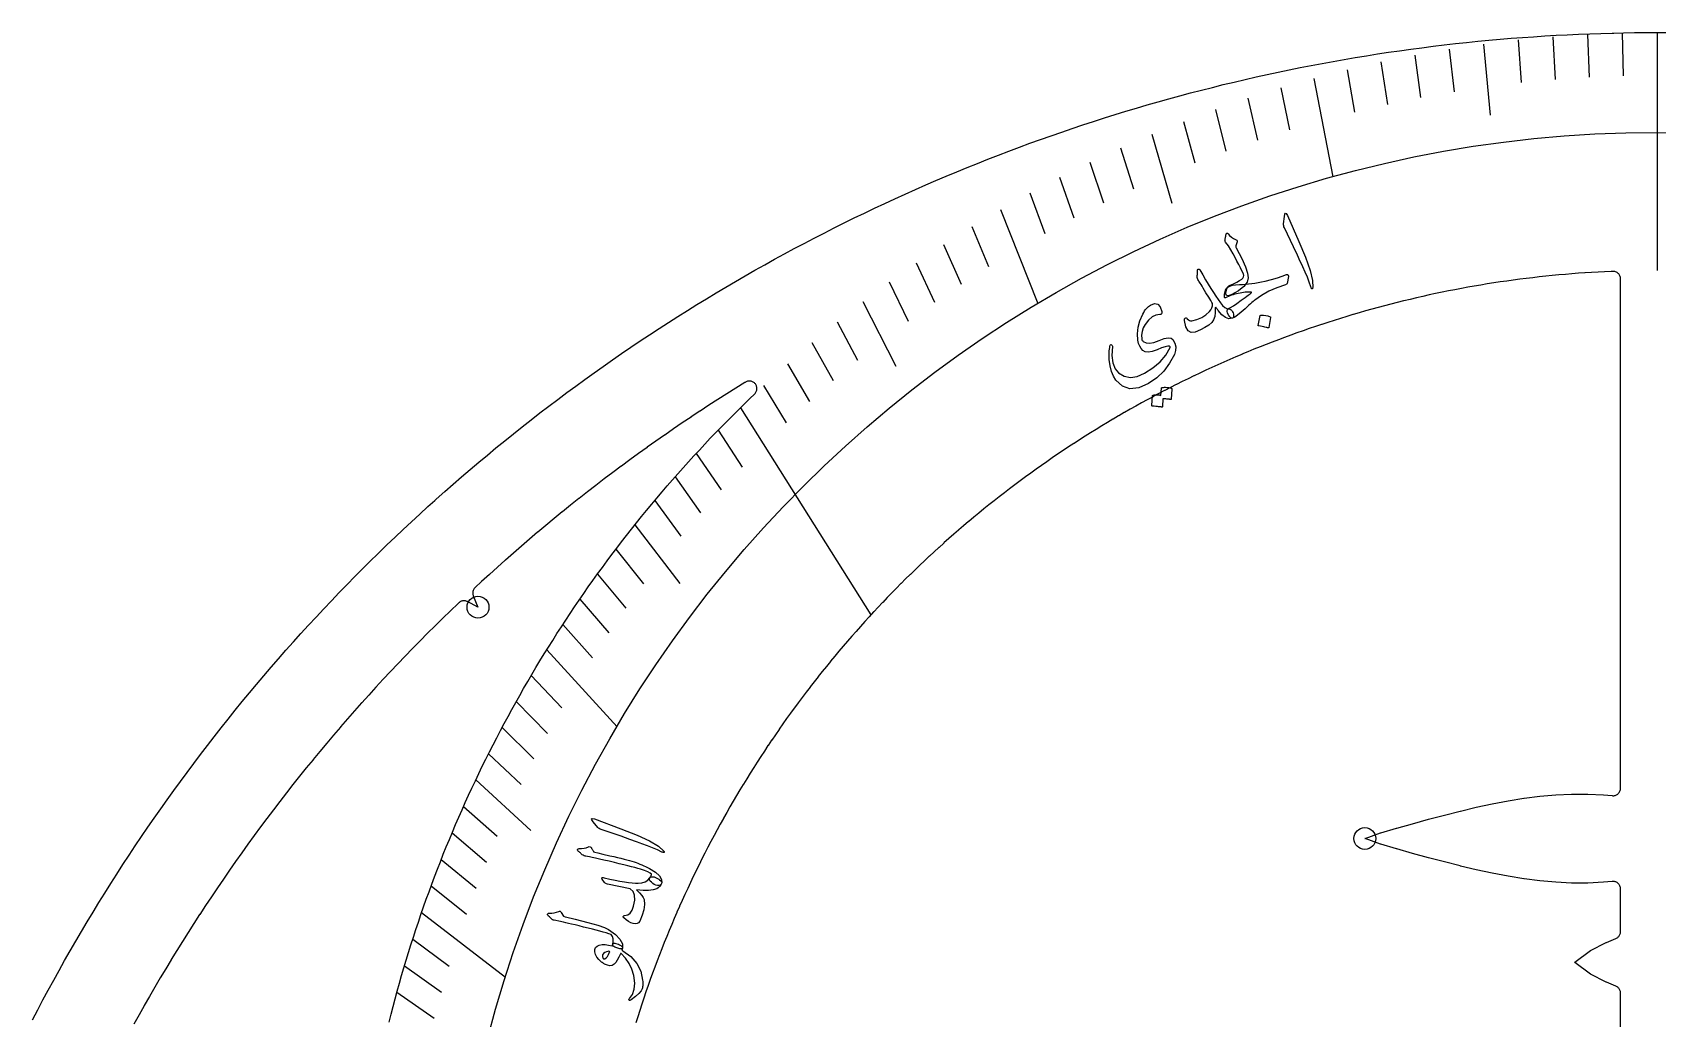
# Model space of a CAD drawing. Header units: millimetres. Extents: x -61 to 61, y -61 to 61.
# Drawn here: x -53.9 to 0, y 28 to 60.8 of the extents above; entities that cross this region are included whole.
import ezdxf

# ---------------------------------------------------------------- set-up
doc = ezdxf.new("R2010")
doc.units = ezdxf.units.MM
for name, color, linetype in [('CUT_INNER', 6, 'Continuous'), ('CUT_OUTER', 1, 'Continuous'), ('ENGRAVE', 7, 'Continuous'), ('ENGRAVE_FINE', 8, 'Continuous'), ('TEXT', 5, 'Continuous')]:
    doc.layers.add(name, color=color, linetype=linetype)

msp = doc.modelspace()

# ---------------------------------------------------------------- linework, layer by layer
at = {"layer": 'CUT_INNER'}
for points in [[(-1.215, 16.7282), (-1.215, 28.8649), (-1.2162, 28.8894), (-1.2198, 28.9136), (-1.2258, 28.9375), (-1.234, 28.9606), (-1.2445, 28.9827), (-1.2572, 29.0038), (-1.2718, 29.0235), (-1.2883, 29.0417), (-1.3065, 29.0582), (-1.3262, 29.0728), (-1.3472, 29.0854), (-1.3694, 29.0959), (-1.6774, 29.2233), (-1.6861, 29.2273), (-2.2054, 29.4909), (-2.21, 29.4935), (-2.2143, 29.4964), (-2.7334, 29.8806), (-2.7379, 29.8843), (-2.7334, 29.8879), (-2.2143, 30.2722), (-2.21, 30.2751), (-2.2054, 30.2776), (-1.6861, 30.5412), (-1.6774, 30.5453), (-1.3694, 30.6727), (-1.3472, 30.6832), (-1.3262, 30.6958), (-1.3065, 30.7104), (-1.2883, 30.7269), (-1.2718, 30.745), (-1.2572, 30.7648), (-1.2445, 30.7858), (-1.234, 30.808), (-1.2258, 30.8311), (-1.2198, 30.8549), (-1.2162, 30.8792), (-1.215, 30.9037), (-1.215, 32.3227), (-1.2162, 32.3472), (-1.2198, 32.3715), (-1.2258, 32.3954), (-1.2341, 32.4185), (-1.2446, 32.4407), (-1.2573, 32.4618), (-1.2719, 32.4815), (-1.2884, 32.4997), (-1.3067, 32.5161), (-1.3264, 32.5308), (-1.3475, 32.5434), (-1.3697, 32.5538), (-1.3929, 32.5621), (-1.4167, 32.568), (-1.441, 32.5715), (-1.4656, 32.5727), (-1.4901, 32.5714), (-1.7745, 32.5427), (-1.781, 32.5422), (-2.3029, 32.5168), (-2.3091, 32.5167), (-2.8314, 32.5171), (-2.8372, 32.5172), (-3.3599, 32.5417), (-3.3652, 32.5421), (-3.8884, 32.5887), (-3.8932, 32.5893), (-4.417, 32.6561), (-4.4211, 32.6567), (-4.9456, 32.7415), (-4.9491, 32.7421), (-5.4741, 32.8426), (-5.4771, 32.8432), (-6.0027, 32.9569), (-6.005, 32.9575), (-6.5312, 33.0821), (-6.533, 33.0826), (-7.0597, 33.2159), (-7.0611, 33.2162), (-7.5876, 33.3558), (-8.1161, 33.5006), (-8.6445, 33.6493), (-8.6458, 33.6497), (-9.1698, 33.8032), (-9.1769, 33.8056), (-9.6957, 33.992), (-9.7008, 33.9941), (-9.6957, 33.9963), (-9.1769, 34.1827), (-9.1698, 34.185), (-8.6458, 34.3386), (-8.6445, 34.3389), (-8.1177, 34.4872), (-7.5896, 34.6319), (-7.0611, 34.7721), (-7.0597, 34.7724), (-6.533, 34.9057), (-6.5312, 34.9061), (-6.005, 35.0308), (-6.0027, 35.0313), (-5.4771, 35.1451), (-5.4741, 35.1457), (-4.9491, 35.2462), (-4.9456, 35.2468), (-4.4211, 35.3316), (-4.417, 35.3322), (-3.8932, 35.399), (-3.8884, 35.3995), (-3.3652, 35.4462), (-3.3599, 35.4466), (-2.8372, 35.4711), (-2.8314, 35.4712), (-2.3091, 35.4716), (-2.3029, 35.4715), (-1.781, 35.4461), (-1.7745, 35.4456), (-1.4901, 35.4169), (-1.4656, 35.4156), (-1.441, 35.4167), (-1.4167, 35.4203), (-1.3929, 35.4262), (-1.3697, 35.4345), (-1.3475, 35.4449), (-1.3264, 35.4575), (-1.3067, 35.4721), (-1.2884, 35.4886), (-1.2719, 35.5068), (-1.2573, 35.5265), (-1.2446, 35.5476), (-1.2341, 35.5698), (-1.2258, 35.5929), (-1.2198, 35.6168), (-1.2162, 35.6411), (-1.215, 35.6656), (-1.215, 52.5719), (-1.2163, 52.597), (-1.22, 52.6219), (-1.2263, 52.6463), (-1.235, 52.6699), (-1.246, 52.6925), (-1.2592, 52.7139), (-1.2745, 52.7339), (-1.2918, 52.7522), (-1.3108, 52.7687), (-1.3313, 52.7832), (-1.3532, 52.7955), (-1.3763, 52.8056), (-1.4002, 52.8134), (-1.4248, 52.8187), (-1.4498, 52.8215), (-1.475, 52.8217), (-1.5232, 52.8198), (-1.5248, 52.8197), (-1.7408, 52.8098), (-1.7423, 52.8097), (-1.9583, 52.7984), (-1.9598, 52.7983), (-2.1757, 52.7858), (-2.1772, 52.7857), (-2.393, 52.7717), (-2.3945, 52.7716), (-2.6102, 52.7564), (-2.6118, 52.7563), (-2.8274, 52.7397), (-2.8289, 52.7396), (-3.0444, 52.7217), (-3.046, 52.7216), (-3.2613, 52.7023), (-3.2629, 52.7022), (-3.4781, 52.6817), (-3.4797, 52.6815), (-3.6948, 52.6597), (-3.6963, 52.6595), (-3.9113, 52.6363), (-3.9129, 52.6362), (-4.1277, 52.6117), (-4.1292, 52.6115), (-4.3439, 52.5857), (-4.3455, 52.5855), (-4.56, 52.5584), (-4.5615, 52.5582), (-4.7759, 52.5297), (-4.7774, 52.5295), (-4.9916, 52.4997), (-4.9931, 52.4995), (-5.2071, 52.4685), (-5.2086, 52.4682), (-5.4224, 52.4358), (-5.424, 52.4356), (-5.6376, 52.4019), (-5.6391, 52.4017), (-5.8525, 52.3667), (-5.854, 52.3664), (-6.0672, 52.3301), (-6.0687, 52.3298), (-6.2816, 52.2922), (-6.2831, 52.2919), (-6.4958, 52.253), (-6.4974, 52.2527), (-6.7098, 52.2125), (-6.7113, 52.2122), (-6.9235, 52.1707), (-6.9251, 52.1704), (-7.137, 52.1275), (-7.1385, 52.1272), (-7.3502, 52.0831), (-7.3517, 52.0828), (-7.5631, 52.0373), (-7.5646, 52.037), (-7.7758, 51.9903), (-7.7773, 51.9899), (-7.9881, 51.9419), (-7.9896, 51.9416), (-8.2002, 51.8922), (-8.2016, 51.8919), (-8.4119, 51.8413), (-8.4134, 51.8409), (-8.6233, 51.789), (-8.6248, 51.7886), (-8.8344, 51.7354), (-8.8359, 51.7351), (-9.0452, 51.6806), (-9.0466, 51.6802), (-9.2556, 51.6244), (-9.2571, 51.624), (-9.4656, 51.567), (-9.4671, 51.5666), (-9.6754, 51.5083), (-9.6768, 51.5079), (-9.8847, 51.4483), (-9.8862, 51.4479), (-10.0937, 51.387), (-10.0952, 51.3866), (-10.3023, 51.3244), (-10.3037, 51.324), (-10.5105, 51.2606), (-10.512, 51.2601), (-10.7183, 51.1954), (-10.7198, 51.195), (-10.9257, 51.129), (-10.9272, 51.1286), (-11.1327, 51.0614), (-11.1342, 51.0609), (-11.3393, 50.9924), (-11.3407, 50.9919), (-11.5454, 50.9222), (-11.5469, 50.9217), (-11.7512, 50.8507), (-11.7526, 50.8502), (-11.9564, 50.778), (-11.9579, 50.7775), (-12.1613, 50.704), (-12.1627, 50.7035), (-12.3656, 50.6288), (-12.3671, 50.6282), (-12.5695, 50.5523), (-12.571, 50.5517), (-12.773, 50.4745), (-12.7744, 50.4739), (-12.9759, 50.3955), (-12.9773, 50.3949), (-13.1784, 50.3153), (-13.1798, 50.3147), (-13.3803, 50.2338), (-13.3818, 50.2332), (-13.5818, 50.1511), (-13.5832, 50.1505), (-13.7827, 50.0671), (-13.7842, 50.0665), (-13.9832, 49.9819), (-13.9846, 49.9813), (-14.1831, 49.8955), (-14.1845, 49.8949), (-14.3824, 49.8079), (-14.3838, 49.8073), (-14.5813, 49.719), (-14.5827, 49.7184), (-14.7796, 49.6289), (-14.7809, 49.6283), (-14.9773, 49.5376), (-14.9787, 49.537), (-15.1744, 49.4451), (-15.1758, 49.4445), (-15.371, 49.3514), (-15.3724, 49.3508), (-15.567, 49.2565), (-15.5684, 49.2558), (-15.7625, 49.1604), (-15.7638, 49.1597), (-15.9573, 49.0631), (-15.9586, 49.0624), (-16.1515, 48.9646), (-16.1529, 48.9639), (-16.3451, 48.8649), (-16.3465, 48.8642), (-16.5381, 48.764), (-16.5395, 48.7633), (-16.7305, 48.6619), (-16.7319, 48.6612), (-16.9223, 48.5587), (-16.9236, 48.5579), (-17.1134, 48.4542), (-17.1147, 48.4535), (-17.3039, 48.3487), (-17.3052, 48.3479), (-17.4937, 48.2419), (-17.495, 48.2411), (-17.6828, 48.134), (-17.6842, 48.1332), (-17.8713, 48.0249), (-17.8726, 48.0241), (-18.0591, 47.9147), (-18.0605, 47.9139), (-18.2463, 47.8033), (-18.2476, 47.8025), (-18.4327, 47.6908), (-18.4341, 47.69), (-18.6185, 47.5771), (-18.6198, 47.5763), (-18.8036, 47.4623), (-18.8049, 47.4615), (-18.9879, 47.3463), (-18.9892, 47.3455), (-19.1716, 47.2293), (-19.1728, 47.2284), (-19.3545, 47.1111), (-19.3558, 47.1102), (-19.5367, 46.9917), (-19.5379, 46.9909), (-19.7181, 46.8713), (-19.7194, 46.8705), (-19.8988, 46.7498), (-19.9001, 46.7489), (-20.0788, 46.6271), (-20.08, 46.6262), (-20.258, 46.5034), (-20.2592, 46.5025), (-20.4364, 46.3785), (-20.4377, 46.3776), (-20.6141, 46.2526), (-20.6153, 46.2517), (-20.791, 46.1255), (-20.7922, 46.1246), (-20.9671, 45.9974), (-20.9683, 45.9965), (-21.1424, 45.8682), (-21.1437, 45.8673), (-21.3169, 45.738), (-21.3182, 45.7371), (-21.4907, 45.6066), (-21.4919, 45.6057), (-21.6636, 45.4742), (-21.6648, 45.4733), (-21.8357, 45.3408), (-21.8369, 45.3398), (-22.007, 45.2063), (-22.0082, 45.2053), (-22.1774, 45.0707), (-22.1786, 45.0698), (-22.347, 44.9341), (-22.3482, 44.9332), (-22.5158, 44.7965), (-22.517, 44.7955), (-22.6837, 44.6578), (-22.6849, 44.6568), (-22.8508, 44.5181), (-22.852, 44.5171), (-23.017, 44.3774), (-23.0182, 44.3764), (-23.1824, 44.2357), (-23.1835, 44.2347), (-23.3468, 44.0929), (-23.348, 44.0919), (-23.5104, 43.9492), (-23.5116, 43.9481), (-23.6731, 43.8044), (-23.6743, 43.8034), (-23.8349, 43.6586), (-23.8361, 43.6576), (-23.9959, 43.5119), (-23.997, 43.5109), (-24.1559, 43.3642), (-24.157, 43.3631), (-24.315, 43.2155), (-24.3161, 43.2144), (-24.4732, 43.0658), (-24.4743, 43.0647), (-24.6304, 42.9151), (-24.6315, 42.9141), (-24.7868, 42.7635), (-24.7879, 42.7625), (-24.9422, 42.611), (-24.9433, 42.6099), (-25.0967, 42.4574), (-25.0977, 42.4564), (-25.2502, 42.303), (-25.2513, 42.3019), (-25.4028, 42.1476), (-25.4038, 42.1465), (-25.5544, 41.9912), (-25.5554, 41.9901), (-25.705, 41.834), (-25.7061, 41.8329), (-25.8547, 41.6758), (-25.8558, 41.6747), (-26.0034, 41.5167), (-26.0045, 41.5156), (-26.1512, 41.3567), (-26.1522, 41.3556), (-26.2979, 41.1958), (-26.2989, 41.1946), (-26.4437, 41.034), (-26.4447, 41.0328), (-26.5884, 40.8713), (-26.5895, 40.8701), (-26.7322, 40.7077), (-26.7332, 40.7065), (-26.875, 40.5432), (-26.876, 40.5421), (-27.0167, 40.3779), (-27.0177, 40.3767), (-27.1574, 40.2117), (-27.1584, 40.2105), (-27.2971, 40.0446), (-27.2981, 40.0434), (-27.4358, 39.8767), (-27.4368, 39.8755), (-27.5735, 39.7079), (-27.5744, 39.7067), (-27.7101, 39.5383), (-27.711, 39.5371), (-27.8456, 39.3679), (-27.8466, 39.3667), (-27.9801, 39.1966), (-27.9811, 39.1954), (-28.1136, 39.0245), (-28.1145, 39.0233), (-28.246, 38.8516), (-28.2469, 38.8504), (-28.3774, 38.6779), (-28.3783, 38.6766), (-28.5076, 38.5034), (-28.5085, 38.5021), (-28.6368, 38.328), (-28.6377, 38.3268), (-28.7649, 38.1519), (-28.7658, 38.1507), (-28.892, 37.975), (-28.8929, 37.9738), (-29.0179, 37.7974), (-29.0188, 37.7961), (-29.1428, 37.6189), (-29.1437, 37.6177), (-29.2665, 37.4397), (-29.2674, 37.4385), (-29.3892, 37.2598), (-29.3901, 37.2585), (-29.5108, 37.0791), (-29.5116, 37.0778), (-29.6312, 36.8976), (-29.632, 36.8964), (-29.7505, 36.7155), (-29.7514, 36.7142), (-29.8687, 36.5325), (-29.8696, 36.5313), (-29.9858, 36.3489), (-29.9866, 36.3476), (-30.1018, 36.1646), (-30.1026, 36.1633), (-30.2166, 35.9795), (-30.2174, 35.9782), (-30.3303, 35.7938), (-30.3311, 35.7924), (-30.4428, 35.6073), (-30.4436, 35.606), (-30.5542, 35.4202), (-30.555, 35.4188), (-30.6644, 35.2323), (-30.6652, 35.231), (-30.7735, 35.0439), (-30.7743, 35.0425), (-30.8814, 34.8547), (-30.8822, 34.8534), (-30.9882, 34.6649), (-30.989, 34.6635), (-31.0938, 34.4744), (-31.0945, 34.4731), (-31.1982, 34.2833), (-31.199, 34.282), (-31.3015, 34.0916), (-31.3022, 34.0902), (-31.4036, 33.8992), (-31.4043, 33.8978), (-31.5045, 33.7062), (-31.5052, 33.7048), (-31.6042, 33.5126), (-31.6049, 33.5112), (-31.7027, 33.3183), (-31.7034, 33.317), (-31.8, 33.1235), (-31.8007, 33.1221), (-31.8961, 32.9281), (-31.8968, 32.9267), (-31.9911, 32.7321), (-31.9917, 32.7307), (-32.0848, 32.5355), (-32.0854, 32.5341), (-32.1773, 32.3384), (-32.1779, 32.337), (-32.2686, 32.1406), (-32.2692, 32.1393), (-32.3587, 31.9424), (-32.3593, 31.941), (-32.4476, 31.7435), (-32.4482, 31.7421), (-32.5352, 31.5442), (-32.5358, 31.5428), (-32.6216, 31.3443), (-32.6222, 31.3429), (-32.7068, 31.1439), (-32.7074, 31.1424), (-32.7908, 30.9429), (-32.7914, 30.9415), (-32.8735, 30.7415), (-32.8741, 30.74), (-32.955, 30.5395), (-32.9556, 30.5381), (-33.0352, 30.337), (-33.0358, 30.3356), (-33.1143, 30.1341), (-33.1148, 30.1327), (-33.192, 29.9307), (-33.1926, 29.9292), (-33.2685, 29.7268), (-33.2691, 29.7253), (-33.3438, 29.5224), (-33.3443, 29.521), (-33.4178, 29.3176), (-33.4183, 29.3161), (-33.4905, 29.1123), (-33.491, 29.1109), (-33.562, 28.9066), (-33.5625, 28.9051), (-33.6322, 28.7004), (-33.6327, 28.699), (-33.7012, 28.4939), (-33.7017, 28.4924), (-33.7689, 28.2869), (-33.7693, 28.2854), (-33.8353, 28.0795), (-33.8357, 28.078), (-33.9004, 27.8717)], [(-42.0901, 27.9019), (-42.0247, 28.16), (-41.9576, 28.4177), (-41.889, 28.6749), (-41.8187, 28.9317), (-41.7469, 29.1881), (-41.6736, 29.444), (-41.5986, 29.6995), (-41.5221, 29.9545), (-41.4441, 30.209), (-41.3645, 30.4631), (-41.2833, 30.7167), (-41.2006, 30.9697), (-41.1163, 31.2223), (-41.0304, 31.4743), (-40.9431, 31.7258), (-40.8541, 31.9767), (-40.7637, 32.2271), (-40.6717, 32.477), (-40.5782, 32.7262), (-40.4831, 32.9749), (-40.3865, 33.223), (-40.2884, 33.4706), (-40.1888, 33.7175), (-40.0877, 33.9637), (-39.9851, 34.2094), (-39.8809, 34.4544), (-39.7753, 34.6988), (-39.6681, 34.9425), (-39.5595, 35.1856), (-39.4494, 35.428), (-39.3378, 35.6697), (-39.2247, 35.9108), (-39.1101, 36.1511), (-38.9941, 36.3907), (-38.8766, 36.6296), (-38.7576, 36.8678), (-38.6372, 37.1052), (-38.5153, 37.3419), (-38.392, 37.5779), (-38.2672, 37.8131), (-38.141, 38.0475), (-38.0133, 38.2811), (-37.8842, 38.514), (-37.7537, 38.746), (-37.6218, 38.9773), (-37.4884, 39.2077), (-37.3537, 39.4373), (-37.2175, 39.6661), (-37.0799, 39.8941), (-36.941, 40.1212), (-36.8006, 40.3474), (-36.6589, 40.5728), (-36.5157, 40.7973), (-36.3712, 41.0209), (-36.2254, 41.2436), (-36.0781, 41.4654), (-35.9295, 41.6863), (-35.7796, 41.9063), (-35.6283, 42.1254), (-35.4757, 42.3436), (-35.3217, 42.5608), (-35.1664, 42.777), (-35.0098, 42.9923), (-34.8519, 43.2067), (-34.6926, 43.42), (-34.5321, 43.6324), (-34.3702, 43.8438), (-34.2071, 44.0542), (-34.0426, 44.2636), (-33.8769, 44.4719), (-33.7099, 44.6793), (-33.5416, 44.8856), (-33.3721, 45.0909), (-33.2013, 45.2952), (-33.0293, 45.4984), (-32.856, 45.7005), (-32.6815, 45.9016), (-32.5058, 46.1015), (-32.3288, 46.3005), (-32.1506, 46.4983), (-31.9712, 46.695), (-31.7906, 46.8906), (-31.6088, 47.0851), (-31.4258, 47.2785), (-31.2417, 47.4708), (-31.0563, 47.6619), (-30.8698, 47.8519), (-30.6821, 48.0407), (-30.4933, 48.2284), (-30.3033, 48.4149), (-30.1122, 48.6003), (-29.9562, 48.7497), (-29.9395, 48.7674), (-29.9245, 48.7866), (-29.9115, 48.8073), (-29.9006, 48.829), (-29.8918, 48.8518), (-29.8853, 48.8753), (-29.8811, 48.8993), (-29.8793, 48.9236), (-29.8798, 48.948), (-29.8827, 48.9722), (-29.888, 48.996), (-29.8956, 49.0192), (-29.9053, 49.0415), (-29.9172, 49.0628), (-29.9312, 49.0828), (-29.947, 49.1014), (-29.9645, 49.1183), (-29.9836, 49.1334), (-30.0041, 49.1467), (-30.0258, 49.1578), (-30.0484, 49.1668), (-30.0719, 49.1735), (-30.0958, 49.178), (-30.1201, 49.18), (-30.1445, 49.1797), (-30.1688, 49.1771), (-30.1926, 49.172), (-30.2159, 49.1647), (-30.2383, 49.1551), (-30.2597, 49.1434), (-30.2747, 49.1342), (-30.276, 49.1334), (-30.5756, 48.9475), (-30.5769, 48.9467), (-30.8754, 48.759), (-30.8767, 48.7582), (-31.174, 48.5687), (-31.1753, 48.5678), (-31.4714, 48.3765), (-31.4727, 48.3756), (-31.7677, 48.1824), (-31.7689, 48.1816), (-32.0627, 47.9866), (-32.064, 47.9858), (-32.3565, 47.789), (-32.3578, 47.7881), (-32.6492, 47.5895), (-32.6504, 47.5887), (-32.9406, 47.3883), (-32.9418, 47.3874), (-33.2307, 47.1853), (-33.232, 47.1844), (-33.5196, 46.9805), (-33.5208, 46.9796), (-33.8072, 46.774), (-33.8085, 46.7731), (-34.0936, 46.5656), (-34.0948, 46.5647), (-34.3787, 46.3556), (-34.3799, 46.3547), (-34.6625, 46.1438), (-34.6637, 46.1428), (-34.9449, 45.9302), (-34.9462, 45.9293), (-35.2261, 45.7149), (-35.2273, 45.714), (-35.5059, 45.4979), (-35.5072, 45.497), (-35.7844, 45.2792), (-35.7857, 45.2782), (-36.0616, 45.0588), (-36.0628, 45.0578), (-36.3374, 44.8367), (-36.3386, 44.8357), (-36.6118, 44.6129), (-36.613, 44.6119), (-36.8849, 44.3874), (-36.8861, 44.3864), (-37.1565, 44.1602), (-37.1577, 44.1592), (-37.4268, 43.9314), (-37.428, 43.9304), (-37.6957, 43.7009), (-37.6968, 43.6999), (-37.9631, 43.4688), (-37.9642, 43.4678), (-38.2291, 43.235), (-38.2302, 43.234), (-38.4937, 42.9997), (-38.4948, 42.9986), (-38.7568, 42.7627), (-38.7579, 42.7616), (-39.0184, 42.524), (-39.0196, 42.523), (-39.2313, 42.3276), (-39.249, 42.3094), (-39.2648, 42.2896), (-39.2785, 42.2683), (-39.29, 42.2458), (-39.2991, 42.2221), (-39.3058, 42.1977), (-39.31, 42.1727), (-39.3116, 42.1474), (-39.3107, 42.1221), (-39.3072, 42.097), (-39.3012, 42.0724), (-39.2928, 42.0485), (-39.1401, 41.6786), (-39.1383, 41.6734), (-39.143, 41.6756), (-39.4843, 41.8574), (-39.506, 41.8677), (-39.5286, 41.8758), (-39.5518, 41.8817), (-39.5755, 41.8854), (-39.5994, 41.8868), (-39.6234, 41.8859), (-39.6471, 41.8826), (-39.6705, 41.8772), (-39.6932, 41.8695), (-39.7151, 41.8597), (-39.7359, 41.8478), (-39.7555, 41.834), (-39.7737, 41.8184), (-39.7946, 41.7986), (-39.7957, 41.7976), (-40.0503, 41.5537), (-40.0514, 41.5526), (-40.3045, 41.3071), (-40.3056, 41.3061), (-40.5572, 41.0591), (-40.5583, 41.058), (-40.8084, 40.8094), (-40.8094, 40.8084), (-41.058, 40.5583), (-41.0591, 40.5572), (-41.3061, 40.3056), (-41.3071, 40.3045), (-41.5526, 40.0514), (-41.5537, 40.0503), (-41.7976, 39.7957), (-41.7986, 39.7946), (-42.041, 39.5384), (-42.042, 39.5373), (-42.2828, 39.2797), (-42.2838, 39.2786), (-42.523, 39.0196), (-42.524, 39.0184), (-42.7616, 38.7579), (-42.7627, 38.7568), (-42.9986, 38.4948), (-42.9997, 38.4937), (-43.234, 38.2302), (-43.235, 38.2291), (-43.4678, 37.9642), (-43.4688, 37.9631), (-43.6999, 37.6968), (-43.7009, 37.6957), (-43.9304, 37.428), (-43.9314, 37.4268), (-44.1592, 37.1577), (-44.1602, 37.1565), (-44.3864, 36.8861), (-44.3874, 36.8849), (-44.6119, 36.613), (-44.6129, 36.6118), (-44.8357, 36.3386), (-44.8367, 36.3374), (-45.0578, 36.0628), (-45.0588, 36.0616), (-45.2782, 35.7857), (-45.2792, 35.7844), (-45.497, 35.5072), (-45.4979, 35.5059), (-45.714, 35.2273), (-45.7149, 35.2261), (-45.9293, 34.9462), (-45.9302, 34.9449), (-46.1428, 34.6637), (-46.1438, 34.6625), (-46.3547, 34.3799), (-46.3556, 34.3787), (-46.5647, 34.0948), (-46.5656, 34.0936), (-46.7731, 33.8085), (-46.774, 33.8072), (-46.9796, 33.5208), (-46.9805, 33.5196), (-47.1844, 33.232), (-47.1853, 33.2307), (-47.3874, 32.9418), (-47.3883, 32.9406), (-47.5887, 32.6504), (-47.5895, 32.6492), (-47.7881, 32.3578), (-47.789, 32.3565), (-47.9858, 32.064), (-47.9866, 32.0627), (-48.1816, 31.7689), (-48.1824, 31.7677), (-48.3756, 31.4727), (-48.3765, 31.4714), (-48.5678, 31.1753), (-48.5687, 31.174), (-48.7582, 30.8767), (-48.759, 30.8754), (-48.9467, 30.5769), (-48.9475, 30.5756), (-49.1334, 30.276), (-49.1342, 30.2747), (-49.3183, 29.974), (-49.3191, 29.9727), (-49.5013, 29.6708), (-49.5021, 29.6695), (-49.6824, 29.3665), (-49.6832, 29.3652), (-49.8616, 29.0611), (-49.8624, 29.0598), (-50.039, 28.7546), (-50.0398, 28.7533), (-50.2145, 28.4471), (-50.2153, 28.4457), (-50.3881, 28.1384), (-50.3889, 28.1371), (-50.5598, 27.8287)]]:
    msp.add_lwpolyline(points, dxfattribs=at)
at = {"layer": 'CUT_OUTER'}
msp.add_lwpolyline([(-53.9245, 27.977), (-53.7518, 28.3074), (-53.5771, 28.6367), (-53.4004, 28.9649), (-53.2216, 29.292), (-53.0409, 29.618), (-52.8582, 29.9429), (-52.6734, 30.2667), (-52.4867, 30.5893), (-52.2981, 30.9108), (-52.1074, 31.2311), (-51.9148, 31.5502), (-51.7202, 31.8682), (-51.5237, 32.1849), (-51.3253, 32.5005), (-51.1249, 32.8148), (-50.9226, 33.1279), (-50.7183, 33.4397), (-50.5122, 33.7503), (-50.3042, 34.0596), (-50.0942, 34.3676), (-49.8824, 34.6743), (-49.6687, 34.9797), (-49.4531, 35.2838), (-49.2357, 35.5866), (-49.0164, 35.888), (-48.7953, 36.1881), (-48.5723, 36.4868), (-48.3476, 36.7842), (-48.1209, 37.0801), (-47.8925, 37.3747), (-47.6623, 37.6679), (-47.4303, 37.9596), (-47.1965, 38.2499), (-46.9609, 38.5388), (-46.7235, 38.8262), (-46.4844, 39.1122), (-46.2435, 39.3967), (-46.0009, 39.6797), (-45.7566, 39.9612), (-45.5105, 40.2412), (-45.2628, 40.5197), (-45.0133, 40.7966), (-44.7621, 41.0721), (-44.5093, 41.3459), (-44.2547, 41.6183), (-43.9985, 41.889), (-43.7407, 42.1582), (-43.4812, 42.4258), (-43.22, 42.6918), (-42.9573, 42.9562), (-42.6929, 43.219), (-42.4843, 43.4238), (-42.4264, 43.4806), (-42.1588, 43.7402), (-41.8896, 43.998), (-41.6188, 44.2542), (-41.3465, 44.5087), (-41.0726, 44.7616), (-40.7972, 45.0128), (-40.5677, 45.2195), (-40.5677, 45.2195), (-40.5208, 45.2617), (-40.2423, 45.5095), (-39.9623, 45.7556), (-39.6808, 45.9999), (-39.3978, 46.2425), (-39.1133, 46.4834), (-38.8274, 46.7225), (-38.54, 46.9599), (-38.2511, 47.1955), (-37.9608, 47.4293), (-37.6691, 47.6613), (-37.3759, 47.8916), (-37.0814, 48.12), (-36.7854, 48.3466), (-36.4881, 48.5714), (-36.1893, 48.7944), (-35.8893, 49.0155), (-35.5878, 49.2348), (-35.2851, 49.4523), (-34.981, 49.6678), (-34.6756, 49.8815), (-34.3688, 50.0934), (-34.0608, 50.3033), (-33.7515, 50.5114), (-33.441, 50.7175), (-33.1291, 50.9217), (-32.8161, 51.1241), (-32.5017, 51.3244), (-32.1862, 51.5229), (-31.8695, 51.7194), (-31.5515, 51.914), (-31.2324, 52.1066), (-30.9121, 52.2973), (-30.5906, 52.486), (-30.268, 52.6727), (-29.9442, 52.8574), (-29.6193, 53.0401), (-29.2933, 53.2209), (-28.9662, 53.3996), (-28.638, 53.5764), (-28.3087, 53.7511), (-27.9784, 53.9238), (-27.647, 54.0944), (-27.3146, 54.263), (-26.9811, 54.4296), (-26.6466, 54.5941), (-26.3111, 54.7566), (-25.9747, 54.917), (-25.6372, 55.0754), (-25.2988, 55.2316), (-24.9594, 55.3858), (-24.6191, 55.5379), (-24.2779, 55.6879), (-23.9357, 55.8359), (-23.5927, 55.9817), (-23.2487, 56.1254), (-22.9039, 56.267), (-22.5582, 56.4065), (-22.2117, 56.5438), (-21.8643, 56.679), (-21.5161, 56.8121), (-21.1671, 56.9431), (-20.8174, 57.0719), (-20.4668, 57.1985), (-20.1154, 57.323), (-19.7633, 57.4454), (-19.4105, 57.5656), (-19.0569, 57.6836), (-18.7026, 57.7994), (-18.3476, 57.9131), (-17.9919, 58.0246), (-17.6355, 58.1339), (-17.2785, 58.241), (-16.9208, 58.3459), (-16.5625, 58.4487), (-16.2035, 58.5492), (-15.844, 58.6475), (-15.4838, 58.7436), (-15.1231, 58.8375), (-14.7618, 58.9292), (-14.3999, 59.0187), (-14.0375, 59.1059), (-13.6746, 59.1909), (-13.3111, 59.2737), (-12.9472, 59.3543), (-12.5828, 59.4326), (-12.2179, 59.5087), (-11.8525, 59.5826), (-11.4867, 59.6542), (-11.1204, 59.7235), (-10.7538, 59.7906), (-10.3867, 59.8555), (-10.0192, 59.9181), (-9.6514, 59.9784), (-9.2832, 60.0365), (-8.9146, 60.0924), (-8.5457, 60.1459), (-8.1765, 60.1972), (-7.807, 60.2463), (-7.4372, 60.293), (-7.0671, 60.3375), (-6.6968, 60.3798), (-6.3261, 60.4197), (-5.9553, 60.4574), (-5.5842, 60.4928), (-5.2129, 60.5259), (-4.8415, 60.5568), (-4.4698, 60.5853), (-4.098, 60.6116), (-3.726, 60.6356), (-3.3539, 60.6573), (-2.9816, 60.6768), (-2.6093, 60.6939), (-2.2368, 60.7088), (-1.8643, 60.7214), (-1.4916, 60.7317), (-1.4396, 60.7328), (-1.1182, 60.7397), (-0.7455, 60.7454), (-0.3728, 60.7489), (0, 60.75), (0.3728, 60.7489)], dxfattribs=at)
at = {"layer": 'ENGRAVE'}
for points in [[(0, 60.75), (0, 52.8525)], [(-11.395, 59.227), (-10.7664, 55.9597)], [(-21.7947, 54.8792), (-20.5557, 51.7594)], [(-30.4248, 48.2959), (-26.0931, 41.4198)], [(-36.8574, 40.2563), (-34.5233, 37.707)], [(-41.0089, 31.5366), (-38.2235, 29.3945)]]:
    msp.add_lwpolyline(points, dxfattribs=at)
for centre, radius in [((0, 17.3597), 40.0734), ((-39.1378, 41.6728), 0.3645), ((-9.7017, 33.9941), 0.3645)]:
    msp.add_circle(centre, radius, dxfattribs=at)
at = {"layer": 'ENGRAVE_FINE'}
for points in [[(-4.6164, 60.5037), (-4.5082, 59.0856)], [(-3.466, 60.6113), (-3.3848, 59.1917)], [(-2.3124, 60.6883), (-2.2583, 59.2676)], [(-1.1567, 60.7346), (-1.1297, 59.3132)], [(-8.0383, 59.9989), (-7.8493, 58.5879)], [(-6.9036, 60.1973), (-6.7414, 58.7835)], [(-5.7626, 60.3656), (-5.5373, 58.0053)], [(-10.285, 59.5134), (-10.0423, 58.1093)], [(-9.1658, 59.7709), (-8.9499, 58.3631)], [(-12.4949, 58.912), (-12.1989, 57.5164)], [(-13.5837, 58.5689), (-13.2612, 57.1782)], [(-15.7246, 57.8005), (-15.3493, 56.4209)], [(-14.6606, 58.1982), (-14.3116, 56.8129)], [(-16.775, 57.3762), (-16.1056, 55.0868)], [(-17.8108, 56.926), (-17.3832, 55.5592)], [(-18.8315, 56.4505), (-18.3779, 55.0907)], [(-19.8361, 55.9504), (-19.3567, 54.5981)], [(-20.8241, 55.4264), (-20.3189, 54.0819)], [(-22.7473, 54.3094), (-22.1912, 52.9817)], [(-23.6813, 53.7178), (-23.1, 52.3992)], [(-24.5962, 53.1053), (-23.9898, 51.7961)], [(-25.4913, 52.4725), (-24.8601, 51.1732)], [(-26.3663, 51.8203), (-25.2727, 49.6709)], [(-27.2208, 51.1495), (-26.5404, 49.871)], [(-28.0542, 50.4608), (-27.3495, 49.1933)], [(-28.8662, 49.7551), (-28.1375, 48.499)], [(-29.6565, 49.0332), (-28.9039, 47.7889)], [(-31.1708, 47.5441), (-30.3712, 46.3246)], [(-31.8943, 46.7786), (-31.0716, 45.5719)], [(-32.5952, 46.0001), (-31.7496, 44.8067)], [(-33.2732, 45.2095), (-32.405, 44.0298)], [(-33.9283, 44.4076), (-32.4428, 42.4633)], [(-34.5603, 43.5952), (-33.6476, 42.4439)], [(-35.1692, 42.7731), (-34.2347, 41.6365)], [(-35.7551, 41.9421), (-34.7989, 40.8205)], [(-36.3178, 41.1029), (-35.3404, 39.9967)], [(-37.374, 39.4029), (-36.3549, 38.3286)], [(-37.8676, 38.5437), (-36.8282, 37.4857)], [(-38.3385, 37.6792), (-37.279, 36.638)], [(-38.7866, 36.8101), (-37.7074, 35.7859)], [(-39.2122, 35.9372), (-37.3791, 34.2572)], [(-39.6154, 35.061), (-38.4978, 34.0718)], [(-39.9965, 34.1822), (-38.8601, 33.2111)], [(-40.3556, 33.3015), (-39.2009, 32.3486)], [(-40.693, 32.4194), (-39.5202, 31.4851)], [(-41.3037, 30.6535), (-40.0959, 29.7572)], [(-41.5774, 29.7708), (-40.3527, 28.8938)], [(-41.8306, 28.8889), (-40.5892, 28.0316)]]:
    msp.add_lwpolyline(points, dxfattribs=at)
at = {"layer": 'TEXT'}
for points in [[(-12.3726, 54.6373), (-12.3584, 54.7165), (-12.3369, 54.7497), (-12.3081, 54.7371), (-12.2722, 54.6785), (-11.8942, 53.8172), (-11.6657, 53.2872), (-11.5129, 52.8542), (-11.4341, 52.5187), (-11.4285, 52.2809), (-11.4345, 52.2593), (-11.4418, 52.2463), (-11.4505, 52.242), (-11.4605, 52.2462), (-11.4703, 52.2548), (-11.4793, 52.2672), (-11.4875, 52.2833), (-11.4951, 52.3032), (-11.5468, 52.4605), (-11.6088, 52.6249), (-11.6813, 52.7964), (-11.7644, 52.9749), (-11.7852, 53.0219), (-11.8429, 53.1482), (-11.9377, 53.3538), (-12.0699, 53.6386), (-12.3712, 54.2672), (-12.3848, 54.3014), (-12.3937, 54.3342), (-12.3979, 54.3655), (-12.3974, 54.3954)], [(-13.7326, 52.7351), (-13.7804, 52.8344), (-13.8319, 52.9384), (-13.8871, 53.0471), (-13.9461, 53.1605), (-14.0093, 53.2789), (-14.0771, 53.4027), (-14.1495, 53.5319), (-14.2265, 53.6664), (-14.3283, 53.7947), (-14.3363, 53.8136), (-14.3411, 53.8328), (-14.3428, 53.8521), (-14.3414, 53.8717), (-14.3399, 53.882), (-14.3374, 53.8958), (-14.3338, 53.9131), (-14.3292, 53.9339), (-14.3238, 53.9584), (-14.318, 53.9865), (-14.3118, 54.0185), (-14.305, 54.0542), (-14.3024, 54.066), (-14.2972, 54.0757), (-14.2897, 54.0832), (-14.2796, 54.0887), (-14.2703, 54.0902), (-14.2609, 54.0877), (-14.2516, 54.0811), (-14.2423, 54.0704), (-14.1894, 54.0102), (-14.1271, 53.9562), (-14.0556, 53.9082), (-13.9748, 53.8663), (-13.9538, 53.8539), (-13.9416, 53.8381), (-13.9383, 53.8189), (-13.9438, 53.7963), (-13.982, 53.663), (-13.9834, 53.6478), (-13.9809, 53.6296), (-13.9745, 53.6083), (-13.9643, 53.5838), (-13.789, 53.2505), (-13.6653, 52.9761), (-13.5926, 52.761), (-13.5705, 52.6052), (-13.6078, 52.4574), (-13.7152, 52.3143), (-13.8924, 52.1751), (-14.139, 52.0387), (-14.2372, 52.0048), (-14.2969, 52.0153), (-14.3181, 52.0706), (-14.3007, 52.1708), (-14.2963, 52.1849), (-14.2919, 52.1986), (-14.2877, 52.2121), (-14.2836, 52.2253), (-14.2797, 52.2381), (-14.2758, 52.2507), (-14.2721, 52.2629), (-14.2685, 52.2748), (-14.2577, 52.2991), (-14.2412, 52.32), (-14.2192, 52.3375), (-14.1916, 52.3515), (-14.0649, 52.4072), (-13.9551, 52.4609), (-13.862, 52.5127), (-13.7857, 52.5626), (-13.7456, 52.5986), (-13.7234, 52.6393), (-13.719, 52.6848), (-13.7326, 52.7351)], [(-14.2263, 51.5813), (-14.1958, 51.5795), (-14.1677, 51.5684), (-14.1419, 51.548), (-14.1184, 51.5185), (-14.095, 51.4796), (-14.077, 51.4405), (-14.0646, 51.4011), (-14.0577, 51.3616), (-14.0568, 51.3258), (-14.0627, 51.2975), (-14.0751, 51.2769), (-14.0943, 51.2637), (-14.2101, 51.2498), (-14.3271, 51.2874), (-14.4454, 51.3766), (-14.5652, 51.5174), (-14.5837, 51.5426), (-14.5997, 51.5645), (-14.6133, 51.583), (-14.6244, 51.5981), (-14.633, 51.6098), (-14.6392, 51.6182), (-14.6429, 51.6233), (-14.6441, 51.625), (-14.6538, 51.633), (-14.6602, 51.6337), (-14.6635, 51.6268), (-14.6636, 51.6125), (-14.6651, 51.4523), (-14.6855, 51.3181), (-14.7249, 51.2099), (-14.7835, 51.1275), (-14.8823, 51.0402), (-15.0066, 50.9578), (-15.1564, 50.88), (-15.3318, 50.8064), (-15.464, 50.7895), (-15.5676, 50.8481), (-15.6429, 50.9824), (-15.6891, 51.193), (-15.6901, 51.2204), (-15.686, 51.2428), (-15.677, 51.2602), (-15.6629, 51.2724), (-15.6462, 51.2783), (-15.6291, 51.2765), (-15.6116, 51.2669), (-15.5937, 51.2497), (-15.5555, 51.2128), (-15.5185, 51.1885), (-15.4826, 51.1769), (-15.4478, 51.1778), (-15.2729, 51.2268), (-15.1162, 51.2939), (-14.9774, 51.3794), (-14.8564, 51.4835), (-14.8095, 51.5419), (-14.7782, 51.6069), (-14.7627, 51.6786), (-14.7629, 51.757), (-14.7781, 51.7876), (-14.8183, 51.8569), (-14.8835, 51.9649), (-14.9738, 52.1114), (-15.0217, 52.19), (-15.0647, 52.261), (-15.103, 52.3245), (-15.1364, 52.3804), (-15.1651, 52.4283), (-15.189, 52.4675), (-15.2081, 52.4982), (-15.2224, 52.5202), (-15.2415, 52.5551), (-15.2547, 52.5874), (-15.2619, 52.6171), (-15.2632, 52.6441), (-15.2617, 52.679), (-15.2602, 52.7115), (-15.2588, 52.7416), (-15.2574, 52.7694), (-15.2562, 52.7947), (-15.2556, 52.8175), (-15.2554, 52.8377), (-15.2558, 52.8554), (-15.2546, 52.8702), (-15.2499, 52.8818), (-15.2417, 52.8903), (-15.2301, 52.8955), (-15.2151, 52.8962), (-15.2021, 52.8929), (-15.1912, 52.8857), (-15.1824, 52.8744), (-15.0835, 52.704), (-14.9883, 52.5433), (-14.8966, 52.3922), (-14.8084, 52.2507), (-14.724, 52.1188), (-14.6436, 51.9963), (-14.5672, 51.8833), (-14.4946, 51.7797), (-14.4203, 51.6858), (-14.3508, 51.6215), (-14.2862, 51.5866), (-14.2263, 51.5813)], [(-13.8658, 52.3874), (-13.7672, 52.3888), (-13.6661, 52.394), (-13.5625, 52.403), (-13.4565, 52.4157), (-13.3482, 52.4318), (-13.2382, 52.4507), (-13.1262, 52.4726), (-13.0125, 52.4974), (-12.7944, 52.5491), (-12.6041, 52.6023), (-12.4414, 52.6573), (-12.3063, 52.7145), (-12.2914, 52.7196), (-12.2779, 52.7203), (-12.266, 52.7163), (-12.2554, 52.7079), (-12.2471, 52.6963), (-12.2419, 52.6832), (-12.2396, 52.6686), (-12.2403, 52.6524), (-12.2814, 52.4236), (-12.2865, 52.4046), (-12.2967, 52.3899), (-12.3118, 52.3795), (-12.332, 52.3734), (-12.6187, 52.2767), (-12.8844, 52.1597), (-13.1286, 52.0229), (-13.3509, 51.8667), (-13.3631, 51.8577), (-13.3836, 51.8412), (-13.4122, 51.8171), (-13.449, 51.7855), (-13.4939, 51.7462), (-13.5468, 51.6993), (-13.6078, 51.6448), (-13.6767, 51.5825), (-13.8105, 51.4638), (-13.9245, 51.371), (-14.019, 51.3042), (-14.0943, 51.2637), (-14.1173, 51.2629), (-14.1449, 51.2779), (-14.177, 51.3085), (-14.2136, 51.3547), (-14.2577, 51.4362), (-14.2739, 51.5014), (-14.2623, 51.5503), (-14.2228, 51.5827), (-14.1569, 51.6183), (-14.0659, 51.6764), (-13.9497, 51.7569), (-13.8078, 51.8593), (-13.7361, 51.9112), (-13.6733, 51.9565), (-13.6193, 51.9954), (-13.5743, 52.0278), (-13.5384, 52.0538), (-13.5119, 52.0732), (-13.4948, 52.0861), (-13.4872, 52.0925), (-13.4846, 52.0955), (-13.4822, 52.098), (-13.4803, 52.1002), (-13.4787, 52.102), (-13.4772, 52.1035), (-13.4756, 52.1047), (-13.474, 52.1057), (-13.4723, 52.1065), (-13.4635, 52.1161), (-13.4613, 52.1231), (-13.4658, 52.1275), (-13.477, 52.1293), (-13.5245, 52.1325), (-13.5736, 52.1332), (-13.6243, 52.1315), (-13.6767, 52.1272), (-13.7307, 52.1207), (-13.7866, 52.112), (-13.8442, 52.1013), (-13.9036, 52.0885), (-13.9615, 52.0748), (-14.0182, 52.0599), (-14.0737, 52.0439), (-14.128, 52.0268), (-14.1805, 52.0084), (-14.2307, 51.9889), (-14.2786, 51.9681), (-14.3242, 51.9461), (-14.3369, 51.9427), (-14.347, 51.9439), (-14.3544, 51.9499), (-14.3591, 51.9606), (-14.3611, 51.9823), (-14.3616, 52.004), (-14.3606, 52.0259), (-14.358, 52.0479), (-14.3544, 52.0704), (-14.35, 52.0937), (-14.3448, 52.1177), (-14.339, 52.1426), (-14.3238, 52.1915), (-14.3051, 52.232), (-14.2829, 52.264), (-14.2572, 52.2877), (-14.1846, 52.3291), (-14.0951, 52.3596), (-13.9888, 52.3791), (-13.8658, 52.3874)], [(-16.5024, 51.3866), (-16.633, 51.369), (-16.759, 51.3089), (-16.8802, 51.2064), (-16.9958, 51.0616), (-17.0575, 50.9474), (-17.0963, 50.8284), (-17.1124, 50.7048), (-17.1058, 50.5766), (-17.0998, 50.5534), (-17.0891, 50.5315), (-17.0737, 50.511), (-17.0536, 50.4918), (-16.9626, 50.4467), (-16.8446, 50.4378), (-16.6996, 50.4647), (-16.5271, 50.5271), (-16.3575, 50.5895), (-16.225, 50.6154), (-16.1297, 50.6051), (-16.0718, 50.5591), (-16.0079, 50.4351), (-15.978, 50.3116), (-15.9818, 50.1887), (-16.0191, 50.0663), (-16.1805, 49.7698), (-16.3775, 49.5103), (-16.6108, 49.2868), (-16.8813, 49.0983), (-17.2079, 48.9518), (-17.4963, 48.9209), (-17.7483, 49.0068), (-17.9643, 49.2108), (-18.0453, 49.3439), (-18.1092, 49.502), (-18.1554, 49.6854), (-18.1837, 49.894), (-18.1866, 49.9547), (-18.188, 50.0142), (-18.1877, 50.0723), (-18.1857, 50.1291), (-18.1821, 50.1849), (-18.1766, 50.2401), (-18.1693, 50.2946), (-18.1602, 50.3484), (-18.1527, 50.3727), (-18.1418, 50.3869), (-18.1275, 50.3909), (-18.1099, 50.3847), (-18.0955, 50.373), (-18.0858, 50.3587), (-18.0807, 50.3419), (-18.0802, 50.3226), (-18.0958, 50.0249), (-18.0659, 49.7803), (-17.9919, 49.5886), (-17.875, 49.4493), (-17.6875, 49.338), (-17.4828, 49.2991), (-17.2603, 49.332), (-17.019, 49.4362), (-16.7345, 49.6165), (-16.4977, 49.8179), (-16.308, 50.0415), (-16.1654, 50.2882), (-16.1585, 50.3065), (-16.1595, 50.3209), (-16.1686, 50.3314), (-16.1856, 50.3379), (-16.2418, 50.3379), (-16.3296, 50.318), (-16.4488, 50.2779), (-16.5995, 50.2172), (-16.7556, 50.1609), (-16.8852, 50.1379), (-16.9885, 50.1485), (-17.0655, 50.193), (-17.1259, 50.261), (-17.1741, 50.3401), (-17.2099, 50.4305), (-17.2332, 50.5322), (-17.2487, 50.7477), (-17.2265, 50.9646), (-17.1662, 51.1828), (-17.0673, 51.402), (-17.0388, 51.4564), (-17.0093, 51.5058), (-16.979, 51.5502), (-16.9477, 51.5897), (-16.9159, 51.6244), (-16.8838, 51.6543), (-16.8516, 51.6794), (-16.8192, 51.6998), (-16.6795, 51.7528), (-16.5697, 51.7351), (-16.49, 51.647), (-16.4403, 51.4888), (-16.4372, 51.4413), (-16.4465, 51.4084), (-16.4682, 51.3902), (-16.5024, 51.3866)], [(-13.1725, 51.3539), (-13.1698, 51.36), (-13.1648, 51.365), (-13.1573, 51.3689), (-13.1474, 51.3717), (-13.0691, 51.3697), (-12.9924, 51.3597), (-12.9173, 51.3418), (-12.8438, 51.316), (-12.8356, 51.3109), (-12.8306, 51.3047), (-12.8285, 51.2973), (-12.8295, 51.2888), (-12.8881, 50.9556), (-12.8916, 50.9469), (-12.8988, 50.9424), (-12.9095, 50.9421), (-12.9238, 50.946), (-12.9362, 50.9495), (-12.9555, 50.9543), (-12.9818, 50.9605), (-13.0151, 50.9681), (-13.0558, 50.977), (-13.1043, 50.9868), (-13.1607, 50.9976), (-13.225, 51.0093), (-13.234, 51.0119), (-13.2395, 51.0159), (-13.2416, 51.0212), (-13.2403, 51.0279)], [(-16.4498, 48.9454), (-16.448, 48.9517), (-16.4437, 48.9572), (-16.4369, 48.9618), (-16.4276, 48.9656), (-16.3893, 48.9696), (-16.3514, 48.9717), (-16.3139, 48.972), (-16.2767, 48.9705), (-16.2396, 48.967), (-16.2022, 48.9615), (-16.1646, 48.9539), (-16.1268, 48.9443), (-16.1182, 48.9399), (-16.1121, 48.9335), (-16.1087, 48.9254), (-16.1079, 48.9153), (-16.1291, 48.578), (-16.1315, 48.5724), (-16.1377, 48.5692), (-16.1476, 48.5684), (-16.1613, 48.5699), (-16.1715, 48.5726), (-16.1873, 48.5753), (-16.2087, 48.578), (-16.2357, 48.5808), (-16.2686, 48.5837), (-16.3078, 48.5869), (-16.3532, 48.5902), (-16.4048, 48.5938), (-16.4203, 48.3307), (-16.4225, 48.3216), (-16.4289, 48.3164), (-16.4392, 48.3149), (-16.4537, 48.3173), (-16.4661, 48.3193), (-16.4855, 48.3219), (-16.5119, 48.3252), (-16.5452, 48.3291), (-16.5859, 48.3334), (-16.6343, 48.3378), (-16.6905, 48.3422), (-16.7545, 48.3468), (-16.7621, 48.3492), (-16.767, 48.353), (-16.7692, 48.3584), (-16.7685, 48.3652), (-16.7447, 48.6948), (-16.7429, 48.7011), (-16.7387, 48.7067), (-16.7319, 48.7113), (-16.7227, 48.7152), (-16.691, 48.7203), (-16.6593, 48.7235), (-16.6276, 48.7247), (-16.596, 48.7241), (-16.5645, 48.7217), (-16.5333, 48.7178), (-16.5023, 48.7123), (-16.4716, 48.7054)], [(-35.3165, 34.5483), (-35.3632, 34.6138), (-35.372, 34.6524), (-35.3428, 34.6642), (-35.2758, 34.6489), (-34.3954, 34.3177), (-33.8566, 34.1109), (-33.44, 33.9178), (-33.1449, 33.7398), (-32.9708, 33.5777), (-32.9596, 33.5583), (-32.9554, 33.544), (-32.9584, 33.5348), (-32.9684, 33.5306), (-32.9814, 33.5296), (-32.9965, 33.5318), (-33.0138, 33.5372), (-33.0333, 33.5457), (-33.182, 33.6185), (-33.3429, 33.6889), (-33.5163, 33.7569), (-33.7021, 33.8222), (-33.7502, 33.8401), (-33.8809, 33.8871), (-34.0943, 33.9629), (-34.3904, 34.0672), (-35.0506, 34.2907), (-35.0846, 34.3049), (-35.1143, 34.3215), (-35.1397, 34.3404), (-35.1607, 34.3616)], [(-35.8115, 33.5752), (-35.8252, 33.5894), (-35.8332, 33.6037), (-35.8352, 33.6182), (-35.8315, 33.6328), (-35.8241, 33.644), (-35.8133, 33.6521), (-35.7993, 33.657), (-35.7819, 33.6588), (-35.6965, 33.6589), (-35.6165, 33.6691), (-35.5418, 33.6893), (-35.4725, 33.7194), (-35.4446, 33.7268), (-35.4191, 33.7233), (-35.3961, 33.7088), (-35.3755, 33.6834), (-35.3658, 33.6679), (-35.3562, 33.6521), (-35.3468, 33.6361), (-35.3374, 33.6199), (-35.328, 33.6037), (-35.3185, 33.5878), (-35.3089, 33.572), (-35.2992, 33.5565), (-35.2647, 33.5431), (-35.1629, 33.5168), (-34.9941, 33.4774), (-34.7584, 33.4245), (-34.6288, 33.3955), (-34.5075, 33.3674), (-34.3943, 33.3402), (-34.2894, 33.3141), (-34.193, 33.2889), (-34.1054, 33.2645), (-34.0266, 33.241), (-33.9567, 33.2184), (-33.8914, 33.1955), (-33.8268, 33.1714), (-33.7628, 33.1459), (-33.6993, 33.1191), (-33.6363, 33.091), (-33.5735, 33.0613), (-33.5108, 33.0302), (-33.4482, 32.9976), (-33.2453, 32.874), (-33.1097, 32.7539), (-33.0413, 32.6373), (-33.0401, 32.524), (-33.0599, 32.4775), (-33.0901, 32.4469), (-33.1309, 32.4323), (-33.1822, 32.4337), (-33.2371, 32.4473), (-33.2886, 32.4697), (-33.3366, 32.5007), (-33.3813, 32.5405), (-33.4194, 32.5841), (-33.4411, 32.6234), (-33.4464, 32.6584), (-33.4353, 32.6889), (-33.4233, 32.7109), (-33.4125, 32.7306), (-33.403, 32.7481), (-33.3948, 32.7633), (-33.3883, 32.7767), (-33.3837, 32.7886), (-33.381, 32.7992), (-33.3803, 32.8083), (-33.4248, 32.8475), (-33.5009, 32.889), (-33.6086, 32.9327), (-33.748, 32.9784), (-33.832, 33.0029), (-33.929, 33.0296), (-34.0389, 33.0585), (-34.1617, 33.0895), (-34.2977, 33.1229), (-34.4468, 33.159), (-34.6092, 33.1977), (-34.7848, 33.2389), (-34.9567, 33.2786), (-35.108, 33.3129), (-35.2386, 33.3418), (-35.3485, 33.3655), (-35.4375, 33.3843), (-35.5056, 33.3985), (-35.5526, 33.408), (-35.5787, 33.4129), (-35.6115, 33.422), (-35.6443, 33.437), (-35.677, 33.4581), (-35.7096, 33.4851), (-35.7251, 33.5005), (-35.7398, 33.5147), (-35.7537, 33.5277), (-35.7668, 33.5395), (-35.7791, 33.5502), (-35.7907, 33.5597), (-35.8015, 33.568), (-35.8115, 33.5752)], [(-33.0382, 32.5191), (-33.0735, 32.4528), (-33.1129, 32.3991), (-33.1565, 32.3579), (-33.2042, 32.3293), (-33.3264, 32.2911), (-33.4784, 32.2713), (-33.6602, 32.2697), (-33.8719, 32.2862), (-33.7744, 32.19), (-33.701, 32.1052), (-33.6518, 32.0318), (-33.6267, 31.9696), (-33.6116, 31.8042), (-33.6303, 31.6295), (-33.6828, 31.4453), (-33.7688, 31.2509), (-33.8054, 31.2009), (-33.8533, 31.1706), (-33.9128, 31.1601), (-33.9839, 31.1693), (-34.0612, 31.1954), (-34.1395, 31.2356), (-34.2187, 31.2899), (-34.2988, 31.3585), (-34.3089, 31.3698), (-34.3152, 31.3815), (-34.3176, 31.3938), (-34.3163, 31.4065), (-34.3099, 31.4208), (-34.3002, 31.4306), (-34.2872, 31.436), (-34.2708, 31.437), (-34.1695, 31.4578), (-34.0859, 31.5168), (-34.0197, 31.614), (-33.9707, 31.7494), (-33.9351, 31.9514), (-33.9418, 32.1147), (-33.9913, 32.2395), (-34.0841, 32.3258), (-34.8335, 32.4812), (-34.8672, 32.49), (-34.8954, 32.5017), (-34.9182, 32.5164), (-34.9356, 32.534), (-35.0143, 32.6405), (-35.0243, 32.6552), (-35.0305, 32.6678), (-35.033, 32.6782), (-35.0317, 32.6864), (-35.0221, 32.6942), (-35.006, 32.6975), (-34.9835, 32.6965), (-34.9546, 32.691), (-34.764, 32.6496), (-34.5874, 32.6137), (-34.4247, 32.5833), (-34.276, 32.5584), (-34.1413, 32.5388), (-34.021, 32.5239), (-33.915, 32.5139), (-33.8232, 32.5088), (-33.6977, 32.5184), (-33.591, 32.5522), (-33.5031, 32.6101), (-33.4338, 32.6923), (-33.4125, 32.7146), (-33.3823, 32.7265), (-33.3432, 32.7281), (-33.2952, 32.7194), (-33.2711, 32.7119), (-33.2473, 32.7034), (-33.2236, 32.694), (-33.2001, 32.6837), (-33.1769, 32.672), (-33.1544, 32.6585), (-33.1323, 32.6432), (-33.1109, 32.6262), (-33.0733, 32.5919), (-33.0486, 32.5627), (-33.0369, 32.5384), (-33.0382, 32.5191)], [(-36.6763, 31.3078), (-36.7249, 31.3552), (-36.7636, 31.3925), (-36.7924, 31.4197), (-36.8112, 31.4366), (-36.8228, 31.4485), (-36.8296, 31.4608), (-36.8316, 31.4735), (-36.829, 31.4865), (-36.8214, 31.4995), (-36.8103, 31.5084), (-36.7956, 31.5133), (-36.7774, 31.5141), (-36.6889, 31.5158), (-36.6057, 31.5264), (-36.5278, 31.5458), (-36.455, 31.5741), (-36.4325, 31.5811), (-36.4116, 31.5775), (-36.3923, 31.5633), (-36.3746, 31.5384), (-36.2959, 31.4139), (-36.2443, 31.4003), (-36.1936, 31.3871), (-36.1438, 31.3741), (-36.0949, 31.3615), (-36.0468, 31.3492), (-35.9997, 31.3373), (-35.9535, 31.3257), (-35.9082, 31.3144), (-35.4889, 31.2091), (-35.1646, 31.1175), (-34.9353, 31.0404), (-34.8006, 30.9781), (-34.5764, 30.8136), (-34.425, 30.6551), (-34.3462, 30.5025), (-34.3402, 30.3552), (-34.3415, 30.3517), (-34.3429, 30.3482), (-34.3442, 30.3446), (-34.3455, 30.3411), (-34.3735, 30.3279), (-34.4246, 30.3319), (-34.4988, 30.353), (-34.5961, 30.3915), (-34.631, 30.4084), (-34.6537, 30.4283), (-34.6639, 30.4511), (-34.6619, 30.4769), (-34.6458, 30.5735), (-34.65, 30.6608), (-34.6745, 30.7388), (-34.7194, 30.8076), (-34.7952, 30.8335), (-34.8821, 30.8609), (-34.9803, 30.8898), (-35.0897, 30.9201), (-35.2098, 30.9519), (-35.34, 30.9852), (-35.4804, 31.02), (-35.6311, 31.0562), (-35.7787, 31.0928), (-35.9116, 31.1251), (-36.0297, 31.1533), (-36.1331, 31.1772), (-36.2215, 31.1975), (-36.2947, 31.2146), (-36.3528, 31.2285), (-36.3957, 31.2393), (-36.6134, 31.2796), (-36.634, 31.286), (-36.6513, 31.2929), (-36.6654, 31.3001), (-36.6763, 31.3078)], [(-34.3273, 30.2702), (-34.0634, 30.078), (-33.8671, 29.85), (-33.7373, 29.5867), (-33.6731, 29.2877), (-33.6698, 29.2481), (-33.6678, 29.2095), (-33.6673, 29.1719), (-33.6681, 29.1353), (-33.6704, 29.0999), (-33.6745, 29.0662), (-33.6802, 29.034), (-33.6876, 29.0033), (-33.7242, 28.9331), (-33.7982, 28.8487), (-33.9096, 28.7496), (-34.0582, 28.6353), (-34.0778, 28.6242), (-34.0947, 28.6194), (-34.109, 28.621), (-34.1207, 28.629), (-34.1279, 28.6405), (-34.1289, 28.6529), (-34.1235, 28.6661), (-34.1118, 28.6801), (-34.0086, 28.8165), (-33.9504, 28.9885), (-33.9367, 29.1969), (-33.9669, 29.4426), (-34.0259, 29.6566), (-34.1155, 29.8497), (-34.2362, 30.0219), (-34.3882, 30.173), (-34.3949, 30.1748), (-34.4008, 30.1747), (-34.4058, 30.1728), (-34.41, 30.1691), (-34.462, 30.0507), (-34.5142, 29.9528), (-34.5668, 29.8753), (-34.6198, 29.8184), (-34.6831, 29.7821), (-34.7564, 29.7714), (-34.8399, 29.7862), (-34.9335, 29.8266), (-34.9455, 29.8331), (-34.9575, 29.8402), (-34.9697, 29.8478), (-34.9819, 29.8559), (-34.9943, 29.8647), (-35.0073, 29.8741), (-35.0208, 29.8842), (-35.0348, 29.895), (-35.1225, 29.9739), (-35.1893, 30.0557), (-35.2351, 30.1404), (-35.2599, 30.2279), (-35.2613, 30.3088), (-35.2369, 30.3736), (-35.1868, 30.4223), (-35.1111, 30.4546), (-35.0159, 30.4718), (-34.9125, 30.473), (-34.8007, 30.4581), (-34.6806, 30.4273), (-34.6781, 30.4343), (-34.6759, 30.4412), (-34.6739, 30.448), (-34.6724, 30.4546), (-34.6708, 30.4612), (-34.6688, 30.4679), (-34.6666, 30.4748), (-34.6641, 30.4818), (-34.6499, 30.5037), (-34.6275, 30.5164), (-34.5967, 30.5199), (-34.5578, 30.5142), (-34.517, 30.5025), (-34.4773, 30.4866), (-34.4387, 30.4666), (-34.4011, 30.4425), (-34.3694, 30.4176), (-34.3485, 30.3954), (-34.3383, 30.3757), (-34.3389, 30.3587), (-34.364, 30.292), (-34.3577, 30.2892), (-34.3495, 30.2846), (-34.3394, 30.2782), (-34.3273, 30.2702)], [(-34.7915, 30.2505), (-34.871, 30.2375), (-34.9325, 30.2136), (-34.976, 30.1789), (-35.0015, 30.1336), (-35.0043, 30.102), (-35.0015, 30.0719), (-34.9931, 30.0433), (-34.979, 30.0162), (-34.9701, 30.0059), (-34.9583, 30.0007), (-34.9436, 30.0004), (-34.9262, 30.0052), (-34.8803, 30.0301), (-34.8387, 30.0752), (-34.8013, 30.1404), (-34.7681, 30.2257), (-34.7666, 30.2352), (-34.77, 30.2426), (-34.7783, 30.2477), (-34.7915, 30.2505)]]:
    msp.add_lwpolyline(points, close=True, dxfattribs=at)

doc.saveas('drawing.dxf')
